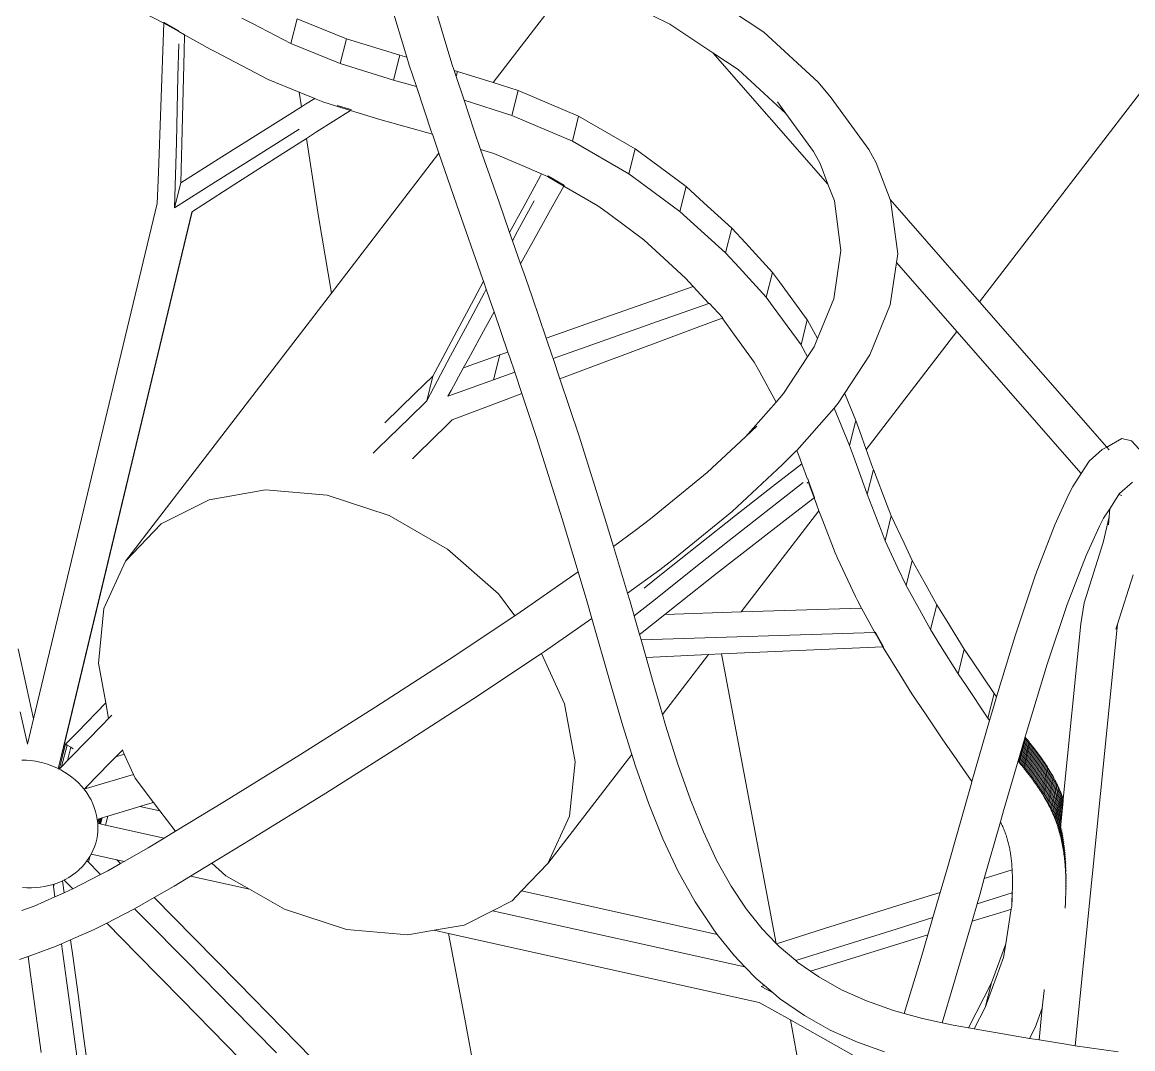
# Model space of a CAD drawing. Header units: millimetres. Extents: x 930469 to 1523124, y -120375 to 411163.
# Drawn here: x 1424059.6 to 1424380.1, y -43670.3 to -43374.1 of the extents above; entities that cross this region are included whole.
import ezdxf

# ---------------------------------------------------------------- set-up
doc = ezdxf.new("R2010")
doc.units = ezdxf.units.MM
doc.linetypes.add('HIDDEN', pattern=[0.75, 0.5, -0.25])
doc.layers.add('A-NET KHUAT', color=8, linetype='HIDDEN', lineweight=0)
doc.layers.add('xr', color=8, linetype='Continuous', lineweight=0)

# ---------------------------------------------------------------- blocks, each defined once
blk = doc.blocks.new('zzz')
at = {"layer": 'xr', "ltscale": 3}
for p, q in [((1229944.72, 22731.87), (1229946.53, 22726.85)), ((1229972.98, 22730.51), (1229975.55, 22723.35)), ((1229986.18, 22727.56), (1229986.38, 22730.14)), ((1230059.76, 22730.39), (1230059.7, 22727.82)), ((1230068.92, 22727.24), (1230087.69, 22731.36)), ((1230102.01, 22727.75), (1230123.93, 22732.61)), ((1229936, 22725.4), (1229913.58, 22722.34)), ((1229946.53, 22726.85), (1229936, 22725.4)), ((1229946.53, 22726.85), (1229952.37, 22710.62)), ((1229986.18, 22727.56), (1229986.12, 22724.98)), ((1229986.12, 22724.98), (1229986.21, 22722.41)), ((1230059.5, 22725.24), (1230059.15, 22722.67)), ((1230059.5, 22725.24), (1230059.7, 22727.82)), ((1230068.92, 22727.24), (1230083.61, 22723.71)), ((1230083.61, 22723.71), (1230102.01, 22727.75)), ((1230380.86, 22652.33), (1230083.61, 22723.71)), ((1229913.58, 22722.34), (1229891.07, 22719.32)), ((1229975.55, 22723.35), (1229980.84, 22711.37)), ((1229986.21, 22722.41), (1229986.45, 22719.86)), ((1229986.45, 22719.86), (1229986.83, 22717.34)), ((1229986.83, 22717.34), (1229987.36, 22714.87)), ((1230057.26, 22715.11), (1230058.03, 22717.6)), ((1230058.66, 22720.12), (1230058.03, 22717.6)), ((1230058.66, 22720.12), (1230059.15, 22722.67)), ((1229986.86, 22712.22), (1229980.84, 22711.37)), ((1229980.84, 22711.37), (1229983.18, 22706.09)), ((1229986.86, 22712.22), (1229988.04, 22712.39)), ((1229988.21, 22711.88), (1229986.86, 22712.22)), ((1229987.36, 22714.87), (1229988.02, 22712.44)), ((1229988.02, 22712.44), (1229988.04, 22712.39)), ((1229988.04, 22712.39), (1229988.21, 22711.88)), ((1229988.21, 22711.88), (1229988.83, 22710.07)), ((1230055.33, 22710.31), (1230056.36, 22712.68)), ((1230056.36, 22712.68), (1230057.26, 22715.11)), ((1229932.61, 22704.68), (1229910.19, 22701.63)), ((1229953.71, 22707.59), (1229932.61, 22704.68)), ((1229952.37, 22710.62), (1229953.71, 22707.59)), ((1229953.71, 22707.59), (1229956.03, 22702.32)), ((1229990.11, 22707.05), (1229983.18, 22706.09)), ((1229983.18, 22706.09), (1229984.68, 22702.7)), ((1229990.58, 22706.09), (1229985.51, 22701.07)), ((1229988.83, 22710.07), (1229989.77, 22707.77)), ((1229989.77, 22707.77), (1229990.11, 22707.05)), ((1229990.11, 22707.05), (1229990.58, 22706.09)), ((1229990.58, 22706.09), (1229990.84, 22705.55)), ((1229990.84, 22705.55), (1229992.04, 22703.42)), ((1230051.49, 22703.65), (1230052.88, 22705.78)), ((1230052.88, 22705.78), (1230054.17, 22708.01)), ((1230054.17, 22708.01), (1230054.61, 22708.9)), ((1230054.61, 22708.9), (1230054.88, 22709.42)), ((1230054.61, 22708.9), (1230061.66, 22702.05)), ((1230068.94, 22705.29), (1230054.61, 22708.9)), ((1230054.88, 22709.42), (1230055.33, 22710.31)), ((1230058.79, 22708.48), (1230054.88, 22709.42)), ((1230068.49, 22704.4), (1230056.01, 22707.54)), ((1230058.79, 22708.48), (1230062.57, 22707.57)), ((1230069.2, 22705.81), (1230058.79, 22708.48)), ((1230069.2, 22705.81), (1230062.57, 22707.57)), ((1230376.02, 22632.3), (1230062.57, 22707.57)), ((1230068.49, 22704.4), (1230068.94, 22705.29)), ((1230068.94, 22705.29), (1230069.2, 22705.81)), ((1230068.94, 22705.29), (1230075.98, 22698.44)), ((1230376.14, 22632.11), (1230069.2, 22705.81)), ((1229910.19, 22701.63), (1229887.68, 22698.6)), ((1229946.93, 22701.07), (1229924.51, 22698.02)), ((1229956.03, 22702.32), (1229946.93, 22701.07)), ((1229956.03, 22702.32), (1229962.02, 22688.77)), ((1229984.68, 22702.7), (1229985.51, 22701.07)), ((1229985.51, 22701.07), (1229993.74, 22685.01)), ((1229992.04, 22703.42), (1229993.36, 22701.38)), ((1229994.8, 22699.45), (1229993.36, 22701.38)), ((1229994.8, 22699.45), (1229996.35, 22697.63)), ((1230046.64, 22697.82), (1230048.36, 22699.65)), ((1230048.36, 22699.65), (1230049.97, 22701.59)), ((1230049.97, 22701.59), (1230051.49, 22703.65)), ((1230067.21, 22702.17), (1230059.55, 22704.1)), ((1230061.66, 22702.05), (1230079.96, 22684.18)), ((1230066.35, 22700.86), (1230067.21, 22702.17)), ((1230067.21, 22702.17), (1230068.49, 22704.4)), ((1230075.98, 22698.44), (1230092.75, 22682.07)), ((1229902, 22694.99), (1229879.41, 22691.98)), ((1229924.51, 22698.02), (1229902, 22694.99)), ((1230000.83, 22692.07), (1229994.73, 22685.99)), ((1229996.35, 22697.63), (1229996.6, 22697.38)), ((1229996.6, 22697.38), (1229998.01, 22695.93)), ((1229998.01, 22695.93), (1229999.75, 22694.35)), ((1229999.75, 22694.35), (1230001.59, 22692.9)), ((1230000.83, 22692.07), (1230001.64, 22692.88)), ((1230004.15, 22691.23), (1230000.83, 22692.07)), ((1230001.59, 22692.9), (1230001.64, 22692.88)), ((1230003.52, 22691.6), (1230001.64, 22692.88)), ((1230038.61, 22691.55), (1230038.92, 22691.72)), ((1230038.92, 22691.72), (1230040.96, 22693.05)), ((1230042.94, 22694.51), (1230040.96, 22693.05)), ((1230044.83, 22696.1), (1230042.94, 22694.51)), ((1230043.34, 22693.33), (1230043.04, 22694.34)), ((1230043.04, 22694.34), (1230044.33, 22693.08)), ((1230043.34, 22693.33), (1230051.54, 22666.08)), ((1230044.33, 22693.08), (1230043.34, 22693.33)), ((1230044.33, 22693.08), (1230058.01, 22679.78)), ((1230044.83, 22696.1), (1230046.64, 22697.82)), ((1229962.02, 22688.77), (1229965.75, 22681.49)), ((1229994.73, 22685.99), (1229993.74, 22685.01)), ((1230005.5, 22690.45), (1230002.2, 22675.58)), ((1230003.52, 22691.6), (1230004.15, 22691.23)), ((1230004.15, 22691.23), (1230005.5, 22690.45)), ((1230005.5, 22690.45), (1230005.52, 22690.43)), ((1230005.52, 22690.43), (1230007.6, 22689.41)), ((1230007.6, 22689.41), (1230009.73, 22688.54)), ((1230011.92, 22687.83), (1230009.73, 22688.54)), ((1230011.92, 22687.83), (1230014.15, 22687.27)), ((1230014.15, 22687.27), (1230016.41, 22686.88)), ((1230018.69, 22686.64), (1230016.41, 22686.88)), ((1230018.69, 22686.64), (1230020.99, 22686.57)), ((1230020.99, 22686.57), (1230023.3, 22686.66)), ((1230022.33, 22682.15), (1230023.04, 22685.35)), ((1230026.36, 22684.41), (1230023.02, 22685.25)), ((1230023.04, 22685.35), (1230023.19, 22686.02)), ((1230023.04, 22685.35), (1230024.05, 22684.93)), ((1230026.26, 22684.74), (1230023.08, 22685.54)), ((1230023.19, 22686.02), (1230023.33, 22686.67)), ((1230026.1, 22685.29), (1230023.19, 22686.02)), ((1230026.1, 22685.28), (1230023.19, 22686.02)), ((1230023.3, 22686.66), (1230023.33, 22686.67)), ((1230023.33, 22686.67), (1230025.61, 22686.91)), ((1230025.88, 22686.02), (1230023.33, 22686.67)), ((1230025.88, 22686.01), (1230023.33, 22686.65)), ((1230025.61, 22686.91), (1230027.9, 22687.33)), ((1230025.88, 22686.02), (1230025.61, 22686.91)), ((1230026.1, 22685.29), (1230025.88, 22686.02)), ((1230026.1, 22685.29), (1230026.44, 22684.17)), ((1230027.9, 22687.33), (1230030.18, 22687.9)), ((1230030.18, 22687.9), (1230032.43, 22688.63)), ((1230032.43, 22688.63), (1230034.64, 22689.51)), ((1230034.64, 22689.51), (1230036.81, 22690.54)), ((1230036.81, 22690.54), (1230038.61, 22691.55)), ((1230115.79, 22686.3), (1230092.75, 22682.07)), ((1230147.24, 22683.06), (1230115.79, 22686.3)), ((1229965.75, 22681.49), (1229947.71, 22663.66)), ((1229965.75, 22681.49), (1229973.63, 22666.13)), ((1229993.74, 22685.01), (1229995.89, 22680.83)), ((1229995.89, 22680.83), (1230000.09, 22673.48)), ((1230022.33, 22682.15), (1230014.83, 22648.26)), ((1230027.44, 22680.87), (1230022.33, 22682.15)), ((1230026.43, 22684.18), (1230022.97, 22685.05)), ((1230026.24, 22684.22), (1230022.97, 22685.04)), ((1230026.38, 22684.37), (1230023.01, 22685.21)), ((1230024.05, 22684.93), (1230023.01, 22685.2)), ((1230024.1, 22684.92), (1230023.01, 22685.19)), ((1230024.05, 22684.93), (1230026.24, 22684.22)), ((1230026.24, 22684.22), (1230026.44, 22684.17)), ((1230026.44, 22684.17), (1230027.44, 22680.87)), ((1230027.44, 22680.87), (1230033.06, 22662.3)), ((1230058.01, 22679.78), (1230061.75, 22676.13)), ((1230079.96, 22684.18), (1230083.8, 22680.42)), ((1230092.75, 22682.07), (1230083.8, 22680.42)), ((1230083.8, 22680.42), (1230085.64, 22678.62)), ((1230174.6, 22670.66), (1230147.24, 22683.06)), ((1230002.2, 22675.58), (1230000.09, 22673.48)), ((1230000.09, 22673.48), (1230001.28, 22671.4)), ((1230001.28, 22671.4), (1230002.2, 22675.58)), ((1230061.75, 22676.13), (1230063.18, 22671.39)), ((1230061.75, 22676.13), (1230065.52, 22672.46)), ((1230065.52, 22672.46), (1230063.18, 22671.39)), ((1230065.52, 22672.46), (1230065.75, 22672.24)), ((1229973.63, 22666.13), (1229974.02, 22665.44)), ((1230001.28, 22671.4), (1230009.18, 22657.57)), ((1230051.54, 22666.08), (1230049.35, 22665.08)), ((1230063.18, 22671.39), (1230051.54, 22666.08)), ((1230196.02, 22649.96), (1230174.6, 22670.66)), ((1230174.6, 22670.66), (1230329.29, 22551.76)), ((1230484.97, 22648.52), (1230496.93, 22671.69)), ((1229947.71, 22663.66), (1229921.69, 22638.07)), ((1229968.9, 22660.35), (1229942.97, 22634.74)), ((1229974.02, 22665.44), (1229968.9, 22660.35)), ((1229974.02, 22665.44), (1229980.52, 22654.07)), ((1230033.06, 22662.3), (1230030.53, 22650.86)), ((1230033.06, 22662.3), (1230033.55, 22660.67)), ((1230033.55, 22660.67), (1230035.4, 22654.54)), ((1230049.35, 22665.08), (1230035.4, 22654.54)), ((1229980.52, 22654.07), (1229957.3, 22631.13)), ((1229980.52, 22654.07), (1229987.08, 22642.58)), ((1230009.18, 22657.57), (1230014.83, 22648.26)), ((1230035.4, 22654.54), (1230030.53, 22650.86)), ((1230014.83, 22648.26), (1230018.72, 22641.87)), ((1230030.53, 22650.86), (1230018.89, 22642.06)), ((1230210.03, 22622.36), (1230196.02, 22649.96)), ((1230380.86, 22652.33), (1230398.85, 22651.61)), ((1230436.92, 22650.16), (1230398.85, 22651.61)), ((1230436.92, 22650.16), (1230474.49, 22648.82)), ((1230484.94, 22648.47), (1230474.49, 22648.82)), ((1230480.1, 22639.8), (1230484.94, 22648.47)), ((1230480.6, 22639.79), (1230485.41, 22648.4)), ((1230484.94, 22648.47), (1230484.97, 22648.52)), ((1230485.41, 22648.4), (1230485.16, 22648.47)), ((1230485.41, 22648.4), (1230485.44, 22648.46)), ((1229987.08, 22642.58), (1229992.8, 22633.16)), ((1230018.89, 22642.06), (1230018.72, 22641.87)), ((1230018.72, 22641.87), (1230035.9, 22613.57)), ((1230392.76, 22638.7), (1230378.43, 22642.29)), ((1230378.43, 22642.29), (1230393.45, 22618.67)), ((1230416.38, 22641.29), (1230378.43, 22642.29)), ((1230454.28, 22640.36), (1230416.38, 22641.29)), ((1229921.69, 22638.07), (1229895.58, 22612.5)), ((1229942.97, 22634.74), (1229916.95, 22609.14)), ((1230392.76, 22638.7), (1230407.77, 22615.06)), ((1230430.7, 22637.68), (1230392.76, 22638.7)), ((1230468.6, 22636.75), (1230430.7, 22637.68)), ((1230454.28, 22640.36), (1230473.03, 22639.94)), ((1230468.6, 22636.75), (1230478.28, 22636.54)), ((1230470.06, 22621.8), (1230478.28, 22636.54)), ((1230478.28, 22636.54), (1230480.1, 22639.8)), ((1229957.3, 22631.13), (1229931.28, 22605.53)), ((1229985.24, 22599.01), (1229992.8, 22633.16)), ((1229992.8, 22633.16), (1230000.27, 22620.86)), ((1230376.02, 22632.3), (1230376.14, 22632.11)), ((1230376.14, 22632.11), (1230376.27, 22631.91)), ((1230376.27, 22631.91), (1230391.71, 22608.02)), ((1230215.68, 22589.74), (1230210.03, 22622.36)), ((1230468.34, 22618.72), (1230470.06, 22621.8)), ((1230000.27, 22620.86), (1229993.09, 22612.68)), ((1230000.27, 22620.86), (1230013.72, 22598.73)), ((1230393.45, 22618.67), (1230408.71, 22594.49)), ((1230407.77, 22615.06), (1230423.03, 22590.88)), ((1230452.54, 22588.36), (1230468.34, 22618.72)), ((1229895.58, 22612.5), (1229869.39, 22586.95)), ((1229916.95, 22609.14), (1229890.85, 22583.57)), ((1229993.09, 22612.68), (1229985.24, 22599.01)), ((1230035.9, 22613.57), (1230063.1, 22569.64)), ((1229931.28, 22605.53), (1229905.17, 22579.96)), ((1230391.71, 22608.02), (1230407.02, 22584.15)), ((1230484.76, 22597.43), (1230487.84, 22603.43)), ((1229985.24, 22599.01), (1229973.71, 22578.95)), ((1230013.72, 22598.73), (1230040.74, 22555.09)), ((1230473.21, 22575.12), (1230484.76, 22597.43)), ((1230212.59, 22554.32), (1230215.68, 22589.74)), ((1230408.71, 22594.49), (1230423.85, 22570.34)), ((1230423.03, 22590.88), (1230436.73, 22569.03)), ((1230407.02, 22584.15), (1230418.47, 22566.18)), ((1230445.18, 22570.35), (1230452.54, 22588.36)), ((1229905.17, 22579.96), (1229878.97, 22554.41)), ((1229973.71, 22578.95), (1229962.08, 22543.15)), ((1230445.18, 22570.35), (1230436.73, 22569.03)), ((1230441.51, 22561.36), (1230445.18, 22570.35)), ((1230461.64, 22546.65), (1230473.21, 22575.12)), ((1230487.54, 22571.51), (1230473.21, 22575.12)), ((1230475.96, 22543.04), (1230487.54, 22571.51)), ((1230063.1, 22569.64), (1230090.5, 22526.24)), ((1230418.47, 22566.18), (1230373.46, 22559.16)), ((1230418.47, 22566.18), (1230422.2, 22560.32)), ((1230436.73, 22569.03), (1230438.17, 22566.73)), ((1230438.17, 22566.73), (1230441.51, 22561.36)), ((1230373.46, 22559.16), (1230329.29, 22551.76)), ((1230422.2, 22560.32), (1230434.62, 22540.68)), ((1230439.59, 22556.66), (1230441.22, 22560.64)), ((1230441.22, 22560.64), (1230441.51, 22561.36)), ((1230040.74, 22555.09), (1230067.98, 22511.93)), ((1230200.95, 22518.53), (1230212.59, 22554.32)), ((1230329.29, 22551.76), (1230409.98, 22489.75)), ((1230437.18, 22548.91), (1230439.59, 22556.66)), ((1230434.62, 22540.68), (1230437.18, 22548.91)), ((1230435.08, 22540.57), (1230437.51, 22548.38)), ((1230452.15, 22515.93), (1230461.64, 22546.65)), ((1230475.96, 22543.04), (1230461.64, 22546.65)), ((1229962.08, 22543.15), (1229958.99, 22507.74)), ((1230429.36, 22523.77), (1230434.62, 22540.68)), ((1230434.96, 22540.16), (1230435.08, 22540.57)), ((1230466.47, 22512.32), (1230475.96, 22543.04)), ((1230090.5, 22526.24), (1230117.89, 22483.79)), ((1230236.86, 22527.69), (1230239.92, 22524.58)), ((1230239.92, 22524.58), (1230257.13, 22506.98)), ((1230254.31, 22520.89), (1230271.46, 22503.37)), ((1230420.89, 22493.54), (1230429.36, 22523.77)), ((1230181.58, 22484.8), (1230200.95, 22518.53)), ((1230448.46, 22502.73), (1230452.15, 22515.93)), ((1230466.47, 22512.32), (1230452.15, 22515.93)), ((1230496.53, 22517.6), (1230465.32, 22508.2)), ((1230465.32, 22508.2), (1230466.47, 22512.32)), ((1229958.99, 22507.74), (1229961.63, 22492.49)), ((1230067.98, 22511.93), (1230095.26, 22469.65)), ((1230257.13, 22506.98), (1230267.05, 22496.78)), ((1230460.81, 22506.84), (1230448.46, 22502.73)), ((1230465.32, 22508.2), (1230460.81, 22506.84)), ((1230233.56, 22505.07), (1230236.27, 22502.31)), ((1230236.27, 22502.31), (1230253.49, 22484.71)), ((1230271.46, 22503.37), (1230281.37, 22493.17)), ((1230448.46, 22502.73), (1230422, 22493.93)), ((1230267.05, 22496.78), (1230274.77, 22492.69)), ((1230281.37, 22493.17), (1230267.05, 22496.78)), ((1230281.37, 22493.17), (1230289.1, 22489.08)), ((1230420.89, 22493.54), (1230409.98, 22489.75)), ((1230422, 22493.93), (1230420.89, 22493.54)), ((1229959.77, 22484.13), (1229961.63, 22492.49)), ((1229961.63, 22492.49), (1229964.64, 22475.12)), ((1230274.77, 22492.69), (1230293.04, 22482.97)), ((1230289.1, 22489.08), (1230307.36, 22479.36)), ((1230409.98, 22489.75), (1230380.61, 22479.55)), ((1230496.88, 22492.88), (1230461.52, 22482.23)), ((1229959.77, 22484.13), (1229911.52, 22475.03)), ((1229920.03, 22304.98), (1229959.77, 22484.13)), ((1230117.89, 22483.79), (1230143.11, 22445.84)), ((1230155.78, 22455.42), (1230181.58, 22484.8)), ((1230253.49, 22484.71), (1230256.05, 22482.08)), ((1230256.05, 22482.08), (1230267.93, 22450.94)), ((1230272.3, 22477.56), (1230269.79, 22484.5)), ((1230273.13, 22482.68), (1230269.79, 22484.5)), ((1230286.01, 22475.65), (1230273.13, 22482.68)), ((1230293.04, 22482.97), (1230311.19, 22473.28)), ((1230457.71, 22480.96), (1230454.13, 22479.77)), ((1230457.16, 22479.01), (1230457.71, 22480.96)), ((1230461.52, 22482.23), (1230457.71, 22480.96)), ((1229835.8, 22460.98), (1229911.52, 22475.03)), ((1229964.64, 22475.12), (1229972.89, 22458.86)), ((1230279.23, 22458.2), (1230272.3, 22477.56)), ((1230286.62, 22473.95), (1230286.01, 22475.65)), ((1230291.36, 22472.72), (1230286.01, 22475.65)), ((1230293.55, 22454.6), (1230286.62, 22473.95)), ((1230307.36, 22479.36), (1230325.51, 22469.67)), ((1230380.61, 22479.55), (1230337.13, 22464.33)), ((1230440.51, 22475.24), (1230422.95, 22469.4)), ((1230431.78, 22447.61), (1230440.51, 22475.24)), ((1230454.13, 22479.77), (1230440.51, 22475.24)), ((1230450.67, 22458.47), (1230457.16, 22479.01)), ((1230457.16, 22479.01), (1230454.13, 22479.77)), ((1230095.26, 22469.65), (1230121.25, 22430.55)), ((1230291.36, 22472.72), (1230309.47, 22462.79)), ((1230311.19, 22473.28), (1230329.21, 22463.61)), ((1230325.51, 22469.67), (1230336.12, 22463.98)), ((1230422.95, 22469.4), (1230412.16, 22465.65)), ((1230309.47, 22462.79), (1230318.42, 22457.86)), ((1230331.51, 22462.38), (1230326, 22460.46)), ((1230329.21, 22463.61), (1230331.51, 22462.38)), ((1230336.12, 22463.98), (1230331.51, 22462.38)), ((1230337.13, 22464.33), (1230336.12, 22463.98)), ((1230412.16, 22465.65), (1230381.68, 22455.06)), ((1230409.73, 22458), (1230412.16, 22465.65)), ((1229972.89, 22458.86), (1229940.6, 22313.11)), ((1229972.89, 22458.86), (1229978.65, 22447.52)), ((1230143.11, 22445.84), (1230155.78, 22455.42)), ((1230279.23, 22458.2), (1230283.6, 22446.02)), ((1230293.55, 22454.6), (1230279.23, 22458.2)), ((1230293.55, 22454.6), (1230295.23, 22449.91)), ((1230318.42, 22457.86), (1230295.23, 22449.91)), ((1230326, 22460.46), (1230318.42, 22457.86)), ((1230381.68, 22455.06), (1230364.12, 22448.92)), ((1230402.76, 22441.64), (1230409.73, 22458)), ((1230446.11, 22444), (1230450.67, 22458.47)), ((1230450.67, 22458.47), (1230511.04, 22412.07)), ((1230267.93, 22450.94), (1230271.34, 22441.94)), ((1230292.06, 22448.83), (1230283.6, 22446.02)), ((1230295.23, 22449.91), (1230292.06, 22448.83)), ((1230364.12, 22448.92), (1230359.48, 22447.29)), ((1230364.12, 22448.92), (1230379.21, 22440.76)), ((1229984.29, 22442.07), (1229959.25, 22329.06)), ((1229978.65, 22447.52), (1229984.29, 22442.07)), ((1229984.29, 22442.07), (1230000.07, 22426.82)), ((1230143.11, 22445.84), (1230145.14, 22442.8)), ((1230145.14, 22442.8), (1230168.35, 22409.36)), ((1230271.34, 22441.94), (1230245.84, 22433.47)), ((1230283.6, 22446.02), (1230271.34, 22441.94)), ((1230346.07, 22442.6), (1230338.21, 22439.85)), ((1230359.48, 22447.29), (1230346.07, 22442.6)), ((1230346.07, 22442.6), (1230363.06, 22433.16)), ((1230359.48, 22447.29), (1230364.89, 22444.37)), ((1230364.89, 22444.37), (1230382.55, 22434.79)), ((1230416.98, 22412.71), (1230431.78, 22447.61)), ((1230431.3, 22409.1), (1230446.11, 22444)), ((1230446.11, 22444), (1230431.78, 22447.61)), ((1230327.04, 22435.97), (1230303.14, 22427.77)), ((1230338.21, 22439.85), (1230327.04, 22435.97)), ((1230379.21, 22440.76), (1230396.87, 22431.18)), ((1230398.01, 22430.55), (1230402.76, 22441.64)), ((1230092.27, 22417.31), (1230121.25, 22430.55)), ((1230121.25, 22430.55), (1230122.44, 22428.8)), ((1230245.84, 22433.47), (1230198.92, 22418.58)), ((1230363.06, 22433.16), (1230380.67, 22423.35)), ((1230396.56, 22427.15), (1230398.01, 22430.55)), ((1230396.87, 22431.18), (1230398.01, 22430.55)), ((1230000.07, 22426.82), (1230027.43, 22414.42)), ((1230000.07, 22426.82), (1230063, 22378.45)), ((1230122.44, 22428.76), (1230122.44, 22428.8)), ((1230122.44, 22428.76), (1230141.43, 22401.41)), ((1230291.51, 22423.8), (1230279.7, 22419.88)), ((1230293.01, 22424.3), (1230291.51, 22423.8)), ((1230291.51, 22423.8), (1230299.43, 22401.53)), ((1230303.14, 22427.77), (1230293.01, 22424.3)), ((1230303.14, 22427.77), (1230313.75, 22397.92)), ((1230391, 22417.56), (1230380.67, 22423.35)), ((1230391, 22417.56), (1230396.49, 22426.99)), ((1230391.39, 22417.35), (1230396.94, 22426.87)), ((1230396.49, 22426.99), (1230396.56, 22427.15)), ((1230396.94, 22426.87), (1230396.49, 22426.99)), ((1230396.94, 22426.87), (1230396.97, 22426.92)), ((1230058.88, 22411.18), (1230092.27, 22417.31)), ((1230198.92, 22418.58), (1230168.35, 22409.36)), ((1230279.7, 22419.88), (1230246.6, 22408.88)), ((1230279.7, 22419.88), (1230281.8, 22414.35)), ((1230379.65, 22398.09), (1230391, 22417.56)), ((1230027.43, 22414.42), (1230058.88, 22411.18)), ((1230281.8, 22414.35), (1230295.54, 22377.78)), ((1230398.1, 22380.13), (1230416.98, 22412.71)), ((1230431.3, 22409.1), (1230416.98, 22412.71)), ((1230151.71, 22404.35), (1230141.43, 22401.41)), ((1230168.35, 22409.36), (1230151.71, 22404.35)), ((1230246.6, 22408.88), (1230199.42, 22393.9)), ((1230412.42, 22376.52), (1230431.3, 22409.1)), ((1230508.48, 22405.16), (1230484.45, 22356.48)), ((1230141.43, 22401.41), (1230104.5, 22390.85)), ((1230299.43, 22401.53), (1230312.82, 22363.56)), ((1230313.75, 22397.92), (1230327.14, 22359.95)), ((1230375.65, 22392.68), (1230379.65, 22398.09)), ((1230104.5, 22390.85), (1230079.56, 22383.66)), ((1230199.42, 22393.9), (1230183.08, 22388.98)), ((1230359.87, 22371.49), (1230375.65, 22392.68)), ((1230183.08, 22388.98), (1230156.06, 22380.84)), ((1230183.08, 22388.98), (1230192.32, 22376.38)), ((1230063, 22378.45), (1230056.26, 22376.33)), ((1230079.56, 22383.66), (1230063, 22378.45)), ((1230146.47, 22378.03), (1230142.96, 22377.02)), ((1230151.89, 22379.58), (1230146.47, 22378.03)), ((1230156.06, 22380.84), (1230151.89, 22379.58)), ((1230156.06, 22380.84), (1230169.64, 22362.31)), ((1230295.54, 22377.78), (1230309.16, 22341.24)), ((1230391.13, 22370.66), (1230398.1, 22380.13)), ((1230412.42, 22376.52), (1230398.1, 22380.13)), ((1230056.26, 22376.33), (1230034.56, 22368.66)), ((1230129.18, 22373.08), (1230119.03, 22370.18)), ((1230132.25, 22373.96), (1230129.18, 22373.08)), ((1230129.18, 22373.08), (1230133.5, 22238.13)), ((1230142.96, 22377.02), (1230132.25, 22373.96)), ((1230132.25, 22373.96), (1230133.41, 22372.5)), ((1230133.41, 22372.5), (1230143.84, 22359.32)), ((1230142.96, 22377.02), (1230152.72, 22364.8)), ((1230159.04, 22371.21), (1230167.05, 22361.19)), ((1230192.32, 22376.38), (1230198.99, 22367.64)), ((1230351.43, 22362.19), (1230359.87, 22371.49)), ((1230405.45, 22367.05), (1230412.42, 22376.52)), ((1230034.56, 22368.66), (1230014.34, 22360.47)), ((1230104.52, 22366.03), (1230086.06, 22360.72)), ((1230119.03, 22370.18), (1230104.52, 22366.03)), ((1230119.03, 22370.18), (1230120.68, 22334.11)), ((1230152.72, 22364.8), (1230169.68, 22343.45)), ((1230198.99, 22367.64), (1230225.7, 22334.82)), ((1230376.33, 22350.67), (1230391.13, 22370.66)), ((1230390.66, 22347.06), (1230405.45, 22367.05)), ((1230014.34, 22360.47), (1229995.5, 22351.58)), ((1230079.89, 22358.94), (1230057.38, 22351.85)), ((1230086.06, 22360.72), (1230079.89, 22358.94)), ((1230086.06, 22360.72), (1230120.68, 22334.11)), ((1230143.84, 22359.32), (1230150.45, 22350.96)), ((1230143.84, 22359.32), (1230145.26, 22315.22)), ((1230167.05, 22361.19), (1230184, 22339.84)), ((1230169.64, 22362.31), (1230176.38, 22353.49)), ((1230312.82, 22363.56), (1230323.17, 22333.94)), ((1230327.14, 22359.95), (1230333.08, 22342.96)), ((1230337.89, 22347.36), (1230351.43, 22362.19)), ((1230176.38, 22353.49), (1230203.24, 22320.49)), ((1230484.45, 22356.48), (1230467.94, 22331.68)), ((1229995.5, 22351.58), (1229977.98, 22341.82)), ((1230057.38, 22351.85), (1230036.87, 22344.6)), ((1230150.45, 22350.96), (1230167.38, 22329.43)), ((1230333.08, 22342.96), (1230337.89, 22347.36)), ((1230367.08, 22340.4), (1230376.33, 22350.67)), ((1230390.66, 22347.06), (1230376.33, 22350.67)), ((1230381.4, 22336.79), (1230390.66, 22347.06)), ((1229977.98, 22341.82), (1229961.78, 22331.07)), ((1230036.87, 22344.6), (1230018.33, 22337.1)), ((1230169.68, 22343.45), (1230186.53, 22322.14)), ((1230184, 22339.84), (1230200.85, 22318.53)), ((1230309.16, 22341.24), (1230314.7, 22326.25)), ((1230328.19, 22338.5), (1230333.08, 22342.96)), ((1230352.47, 22324.3), (1230367.08, 22340.4)), ((1230018.33, 22337.1), (1230001.73, 22329.26)), ((1230120.68, 22334.11), (1230121.02, 22326.65)), ((1230225.7, 22334.82), (1230246.33, 22312.73)), ((1230315.14, 22326.14), (1230323.31, 22333.55)), ((1230323.17, 22333.94), (1230328.19, 22338.5)), ((1230323.17, 22333.94), (1230323.31, 22333.55)), ((1230366.79, 22320.69), (1230381.4, 22336.79)), ((1229959.25, 22329.06), (1229947.02, 22319.31)), ((1230121.02, 22326.65), (1229954.06, 22295.13)), ((1229961.78, 22331.07), (1229959.25, 22329.06)), ((1230001.73, 22329.26), (1229987, 22321.06)), ((1230125.18, 22233.56), (1230121.02, 22326.65)), ((1230167.38, 22329.43), (1230184.2, 22307.94)), ((1230467.94, 22331.68), (1230392.01, 22265.17)), ((1230467.94, 22331.68), (1230458.2, 22317.04)), ((1230479.72, 22302.11), (1230498.58, 22330.44)), ((1229987, 22321.06), (1229973.99, 22312.43)), ((1230186.53, 22322.14), (1230203.26, 22300.85)), ((1230203.24, 22320.49), (1230230.23, 22291.58)), ((1230305.6, 22319.52), (1230314.35, 22325.93)), ((1230314.35, 22325.93), (1230314.7, 22326.25)), ((1230314.7, 22326.25), (1230314.84, 22325.87)), ((1230314.84, 22325.87), (1230315.14, 22326.14)), ((1230343.93, 22316.44), (1230352.47, 22324.3)), ((1230366.79, 22320.69), (1230352.47, 22324.3)), ((1230358.25, 22312.83), (1230366.79, 22320.69)), ((1229947.02, 22319.31), (1229940.6, 22313.11)), ((1230145.26, 22315.22), (1230203.58, 22270.4)), ((1230145.26, 22315.22), (1230147.47, 22245.85)), ((1230200.85, 22318.53), (1230217.58, 22297.24)), ((1230289.38, 22307.73), (1230305.6, 22319.52)), ((1230326.89, 22300.86), (1230343.93, 22316.44)), ((1230458.2, 22317.04), (1230432.79, 22289.48)), ((1229940.6, 22313.11), (1229933.84, 22306.6)), ((1229973.99, 22312.43), (1229962.49, 22303.26)), ((1230184.2, 22307.94), (1230200.9, 22286.47)), ((1230246.33, 22312.73), (1230252.42, 22306.21)), ((1230246.33, 22312.73), (1230266.35, 22295.15)), ((1230283.54, 22304.52), (1230289.38, 22307.73)), ((1230341.21, 22297.25), (1230358.25, 22312.83)), ((1229920.03, 22304.98), (1229909.91, 22286.9)), ((1229929.14, 22303.71), (1229925.49, 22296.79)), ((1229929.75, 22301.79), (1229925.49, 22296.79)), ((1229929.14, 22303.71), (1229929.75, 22301.79)), ((1229933.84, 22306.6), (1229929.75, 22301.79)), ((1229962.49, 22303.26), (1229954.06, 22295.13)), ((1230203.26, 22300.85), (1230219.88, 22279.59)), ((1230266.35, 22295.15), (1230283.54, 22304.52)), ((1230321.36, 22296.78), (1230326.89, 22300.86)), ((1230341.21, 22297.25), (1230326.89, 22300.86)), ((1230450.96, 22270.92), (1230479.72, 22302.11)), ((1229925.49, 22296.79), (1229922.32, 22293.07)), ((1229953.8, 22294.88), (1229952.21, 22293.35)), ((1229954.06, 22295.13), (1229953.8, 22294.88)), ((1229953.8, 22294.88), (1229962.56, 22267.17)), ((1230217.58, 22297.24), (1230230.82, 22280.3)), ((1230266.35, 22295.15), (1230271.23, 22290.87)), ((1230299.43, 22280.72), (1230321.36, 22296.78)), ((1230335.68, 22293.17), (1230341.21, 22297.25)), ((1230432.79, 22289.48), (1230439.52, 22294.41)), ((1229922.32, 22293.07), (1229912.43, 22278.82)), ((1229952.21, 22293.35), (1229944.11, 22283.83)), ((1230230.23, 22291.58), (1230238.17, 22283.45)), ((1230271.23, 22290.87), (1230292.52, 22276.92)), ((1230313.76, 22277.11), (1230335.68, 22293.17)), ((1230410.91, 22273.45), (1230432.79, 22289.48)), ((1229909.91, 22286.9), (1229868.76, 22279.27)), ((1229909.91, 22286.9), (1229906.81, 22281.37)), ((1229942.97, 22282.49), (1229937.99, 22275.32)), ((1229944.11, 22283.83), (1229942.97, 22282.49)), ((1229944.11, 22283.83), (1229948.24, 22270.78)), ((1230200.9, 22286.47), (1230211.15, 22273.22)), ((1230230.82, 22280.3), (1230235.5, 22281.99)), ((1230235.5, 22281.99), (1230238.45, 22283.2)), ((1230238.17, 22283.45), (1230238.45, 22283.2)), ((1230238.45, 22283.2), (1230262.93, 22261.7)), ((1229906.81, 22281.37), (1229878.93, 22231.77)), ((1229912.43, 22278.82), (1229904.05, 22263.87)), ((1229937.99, 22275.32), (1229934.66, 22270.51)), ((1229937.99, 22275.32), (1229945.19, 22252.19)), ((1230211.15, 22273.22), (1230219.31, 22276.14)), ((1230211.31, 22273.02), (1230219.27, 22275.87)), ((1230219.27, 22275.87), (1230220.33, 22276.26)), ((1230219.51, 22277.33), (1230220.33, 22276.26)), ((1230220.33, 22276.26), (1230222, 22276.86)), ((1230221.85, 22277.05), (1230230.82, 22280.3)), ((1230292.52, 22276.92), (1230299.23, 22280.61)), ((1230292.52, 22276.92), (1230298.31, 22273.13)), ((1230299.23, 22280.61), (1230299.43, 22280.72)), ((1230313.76, 22277.11), (1230299.43, 22280.72)), ((1230303.01, 22271.21), (1230313.55, 22277)), ((1230313.55, 22277), (1230313.76, 22277.11)), ((1229934.66, 22270.51), (1229927.27, 22257.33)), ((1229948.24, 22270.78), (1229962.32, 22225.92)), ((1230197.91, 22268.21), (1230203.58, 22270.4)), ((1230203.58, 22270.4), (1230207.42, 22271.88)), ((1230207.42, 22271.88), (1230211.15, 22273.22)), ((1230211.15, 22273.22), (1230211.31, 22273.02)), ((1230298.31, 22273.13), (1230303.01, 22271.21)), ((1230303.01, 22271.21), (1230325.85, 22261.88)), ((1230392.01, 22265.17), (1230403.98, 22269.75)), ((1230403.98, 22269.75), (1230410.91, 22273.45)), ((1230441.84, 22263.39), (1230450.96, 22270.92)), ((1229904.05, 22263.87), (1229897.02, 22248.19)), ((1229962.56, 22267.17), (1229976.64, 22222.31)), ((1230179.36, 22261.11), (1230197.91, 22268.21)), ((1230382.43, 22261.5), (1230392.01, 22265.17)), ((1230412.12, 22241.6), (1230441.84, 22263.39)), ((1229927.27, 22257.33), (1229920.82, 22242.96)), ((1230154.27, 22249.38), (1230176.29, 22259.67)), ((1230176.29, 22259.67), (1230179.36, 22261.11)), ((1230241.39, 22252.79), (1230256.34, 22258.96)), ((1230256.34, 22258.96), (1230262.93, 22261.7)), ((1230262.93, 22261.7), (1230265.66, 22259.3)), ((1230265.66, 22259.3), (1230271.3, 22255.61)), ((1230325.85, 22261.88), (1230353.9, 22257.79)), ((1230353.9, 22257.79), (1230382.43, 22261.5)), ((1229945.19, 22252.19), (1229959, 22207.55)), ((1230151.78, 22248.22), (1230154.27, 22249.38)), ((1230213.85, 22242.82), (1230235.09, 22250.49)), ((1230235.09, 22250.49), (1230241.39, 22252.79)), ((1230255.71, 22249.18), (1230241.39, 22252.79)), ((1230255.71, 22249.18), (1230270.66, 22255.35)), ((1230270.66, 22255.35), (1230271.3, 22255.61)), ((1230271.3, 22255.61), (1230293.7, 22240.94)), ((1229897.02, 22248.19), (1229891.45, 22232.48)), ((1229920.82, 22242.96), (1229915.3, 22227.4)), ((1230133.5, 22238.13), (1230147.47, 22245.85)), ((1230147.47, 22245.85), (1230151.78, 22248.22)), ((1230228.18, 22239.21), (1230239.04, 22243.13)), ((1230239.04, 22243.13), (1230249.41, 22246.88)), ((1230239.04, 22243.13), (1230307.12, 22190.81)), ((1230249.41, 22246.88), (1230255.71, 22249.18)), ((1230125.18, 22233.56), (1230131.82, 22237.2)), ((1230125.2, 22233.22), (1230131.75, 22236.81)), ((1230131.75, 22236.81), (1230133.51, 22237.78)), ((1230131.82, 22237.2), (1230133.5, 22238.13)), ((1230133.5, 22238.13), (1230133.51, 22237.78)), ((1230192.4, 22234.56), (1230213.21, 22242.59)), ((1230206.72, 22230.95), (1230227.53, 22238.98)), ((1230213.21, 22242.59), (1230213.85, 22242.82)), ((1230227.53, 22238.98), (1230213.21, 22242.59)), ((1230227.53, 22238.98), (1230228.18, 22239.21)), ((1230293.7, 22240.94), (1230322.41, 22229.21)), ((1230383.19, 22229.37), (1230404.34, 22237.46)), ((1230404.34, 22237.46), (1230412.12, 22241.6)), ((1230109.01, 22223.55), (1230124.68, 22233.29)), ((1230124.68, 22233.29), (1230125.18, 22233.56)), ((1230125.18, 22233.56), (1230125.2, 22233.22)), ((1230170.58, 22224.81), (1230186.37, 22232.25)), ((1230186.37, 22232.25), (1230192.4, 22234.56)), ((1230200.7, 22228.64), (1230186.37, 22232.25)), ((1230200.7, 22228.64), (1230206.72, 22230.95)), ((1229915.3, 22227.4), (1229913.56, 22221.13)), ((1229962.32, 22225.92), (1229968.95, 22204.66)), ((1230160.59, 22220.14), (1230170.58, 22224.81)), ((1230184.9, 22221.2), (1230200.7, 22228.64)), ((1230346.88, 22225.64), (1230307.12, 22190.81)), ((1230322.41, 22229.21), (1230346.88, 22225.64)), ((1230383.19, 22229.37), (1230324.19, 22177.69)), ((1230346.88, 22225.64), (1230351.83, 22224.92)), ((1230351.83, 22224.92), (1230381.75, 22228.82)), ((1230381.75, 22228.82), (1230383.19, 22229.37)), ((1229913.56, 22221.13), (1229910.67, 22210.72)), ((1229945.76, 22211.39), (1229913.56, 22221.13)), ((1229976.64, 22222.31), (1229983.47, 22200.45)), ((1230097.96, 22216.72), (1230109.01, 22223.55)), ((1230148.36, 22213.35), (1230160.59, 22220.14)), ((1230174.91, 22216.53), (1230160.59, 22220.14)), ((1230174.91, 22216.53), (1230184.9, 22221.2)), ((1229959, 22207.55), (1229945.76, 22211.39)), ((1230085.87, 22208.58), (1230097.96, 22216.72)), ((1230135.07, 22206), (1230148.36, 22213.35)), ((1230162.69, 22209.74), (1230174.91, 22216.53)), ((1229910.67, 22210.72), (1229908.22, 22199.32)), ((1229968.95, 22204.66), (1229959, 22207.55)), ((1229983.47, 22200.45), (1229968.95, 22204.66)), ((1230071.49, 22198.95), (1230085.87, 22208.58)), ((1230125.75, 22200.17), (1230135.07, 22206)), ((1230149.39, 22202.39), (1230135.07, 22206)), ((1230149.39, 22202.39), (1230162.69, 22209.74)), ((1229908.22, 22199.32), (1229906.84, 22192.88)), ((1229930.85, 22192.48), (1229908.22, 22199.32)), ((1229997.12, 22196.48), (1229983.47, 22200.45)), ((1230062.45, 22192.56), (1230071.49, 22198.95)), ((1230109.56, 22190.11), (1230125.75, 22200.17)), ((1230140.07, 22196.56), (1230149.39, 22202.39)), ((1229906.84, 22192.88), (1229905.29, 22184.15)), ((1229966.84, 22182.03), (1229930.85, 22192.48)), ((1230045.81, 22182.59), (1229997.12, 22196.48)), ((1230047.54, 22182.09), (1230062.45, 22192.56)), ((1230123.88, 22186.5), (1230140.07, 22196.56)), ((1230083.96, 22172.84), (1230102.78, 22185.51)), ((1230102.78, 22185.51), (1230109.56, 22190.11)), ((1230123.88, 22186.5), (1230109.56, 22190.11)), ((1230117.1, 22181.9), (1230123.88, 22186.5)), ((1230307.12, 22190.81), (1230225.14, 22119.01)), ((1229904.69, 22180.72), (1229901, 22159.82)), ((1229905.29, 22184.15), (1229904.69, 22180.72)), ((1229904.69, 22180.72), (1229917.01, 22174.39)), ((1229931.33, 22170.78), (1229905.29, 22184.15)), ((1229966.84, 22182.03), (1229973.11, 22161.6)), ((1229976.92, 22179.1), (1229966.84, 22182.03)), ((1229976.92, 22179.1), (1229983.21, 22158.81)), ((1229982.07, 22177.61), (1229976.92, 22179.1)), ((1230047.54, 22182.09), (1230045.81, 22182.59)), ((1230082.67, 22171.92), (1230047.54, 22182.09)), ((1230098.29, 22169.23), (1230117.1, 22181.9)), ((1229931.33, 22170.78), (1229917.01, 22174.39)), ((1229945.83, 22163.87), (1229917.01, 22174.39)), ((1229991.42, 22174.94), (1229982.07, 22177.61)), ((1229991.42, 22174.94), (1229996.4, 22158.87)), ((1230024.08, 22165.62), (1229991.42, 22174.94)), ((1230082.67, 22171.92), (1230083.96, 22172.84)), ((1230098.29, 22169.23), (1230083.96, 22172.84)), ((1230324.19, 22177.69), (1230240.37, 22104.28)), ((1230324.19, 22177.69), (1230982.04, 21672.06)), ((1229953.74, 22162.61), (1229931.33, 22170.78)), ((1230090.91, 22169.54), (1230082.67, 22171.92)), ((1230096.38, 22167.87), (1230090.91, 22169.54)), ((1230096.38, 22167.87), (1230098.29, 22169.23)), ((1230131.48, 22157.16), (1230096.38, 22167.87)), ((1229901, 22159.82), (1229899.22, 22148.84)), ((1229945.83, 22163.87), (1229953.74, 22162.61)), ((1229953.74, 22162.61), (1229972.78, 22159.56)), ((1229973.11, 22161.6), (1229973.78, 22159.41)), ((1230004.85, 22159.67), (1230004.11, 22159.56)), ((1230005.6, 22159.78), (1230004.85, 22159.67)), ((1230006.34, 22159.89), (1230005.6, 22159.78)), ((1230007.08, 22160.02), (1230006.34, 22159.89)), ((1230007.81, 22160.15), (1230007.08, 22160.02)), ((1230008.55, 22160.29), (1230007.81, 22160.15)), ((1230009.28, 22160.44), (1230008.55, 22160.29)), ((1230010.02, 22160.6), (1230009.28, 22160.44)), ((1230010.75, 22160.76), (1230010.02, 22160.6)), ((1230011.47, 22160.93), (1230010.75, 22160.76)), ((1230012.2, 22161.11), (1230011.47, 22160.93)), ((1230012.92, 22161.3), (1230012.2, 22161.11)), ((1230013.65, 22161.5), (1230012.92, 22161.3)), ((1230014.37, 22161.71), (1230013.65, 22161.5)), ((1230015.08, 22161.93), (1230014.37, 22161.71)), ((1230015.54, 22162.07), (1230015.08, 22161.93)), ((1230015.8, 22162.15), (1230015.54, 22162.07)), ((1230016.51, 22162.39), (1230015.8, 22162.15)), ((1230017.22, 22162.63), (1230016.51, 22162.39)), ((1230017.92, 22162.89), (1230017.22, 22162.63)), ((1230018.62, 22163.16), (1230017.92, 22162.89)), ((1230019.32, 22163.43), (1230018.62, 22163.16)), ((1230020.02, 22163.72), (1230019.32, 22163.43)), ((1230020.72, 22164.02), (1230020.02, 22163.72)), ((1230021.41, 22164.33), (1230020.72, 22164.02)), ((1230022.1, 22164.64), (1230021.41, 22164.33)), ((1230022.79, 22164.97), (1230022.1, 22164.64)), ((1230023.48, 22165.31), (1230022.79, 22164.97)), ((1230024.08, 22165.62), (1230023.48, 22165.31)), ((1230030.46, 22163.8), (1230024.08, 22165.62)), ((1230059.37, 22155.43), (1230030.46, 22163.8)), ((1229972.78, 22159.56), (1229973.78, 22159.41)), ((1229973.91, 22159.38), (1229973.78, 22159.41)), ((1229973.91, 22159.38), (1229975.51, 22159.12)), ((1229975.62, 22159.12), (1229975.51, 22159.12)), ((1229975.67, 22159.11), (1229975.62, 22159.12)), ((1229975.73, 22159.1), (1229975.67, 22159.11)), ((1229976.05, 22159.05), (1229975.73, 22159.1)), ((1229976.21, 22159.04), (1229976.05, 22159.05)), ((1229976.45, 22159.08), (1229976.21, 22159.04)), ((1229976.69, 22159.02), (1229976.21, 22159.04)), ((1229977.23, 22159.04), (1229976.45, 22159.08)), ((1229976.69, 22159.02), (1229976.45, 22159.08)), ((1229976.69, 22159.02), (1229977.47, 22158.98)), ((1229978.01, 22159.01), (1229977.23, 22159.04)), ((1229977.47, 22158.98), (1229977.23, 22159.04)), ((1229977.47, 22158.98), (1229978.25, 22158.95)), ((1229978.79, 22158.97), (1229978.01, 22159.01)), ((1229978.25, 22158.95), (1229978.01, 22159.01)), ((1229979.04, 22158.91), (1229978.25, 22158.95)), ((1229981.91, 22158.85), (1229978.79, 22158.97)), ((1229979.04, 22158.91), (1229978.79, 22158.97)), ((1229979.33, 22158.9), (1229979.04, 22158.91)), ((1229982.16, 22158.79), (1229979.33, 22158.9)), ((1229982.69, 22158.83), (1229981.91, 22158.85)), ((1229982.16, 22158.79), (1229981.91, 22158.85)), ((1229982.45, 22158.78), (1229982.16, 22158.79)), ((1229982.95, 22158.76), (1229982.45, 22158.78)), ((1229983.21, 22158.81), (1229982.69, 22158.83)), ((1229982.95, 22158.76), (1229982.69, 22158.83)), ((1229983.23, 22158.75), (1229982.95, 22158.76)), ((1229983.21, 22158.81), (1229983.23, 22158.75)), ((1229983.47, 22158.8), (1229983.21, 22158.81)), ((1229984.25, 22158.78), (1229983.47, 22158.8)), ((1229985.03, 22158.76), (1229984.25, 22158.78)), ((1229985.8, 22158.74), (1229985.03, 22158.76)), ((1229986.58, 22158.73), (1229985.8, 22158.74)), ((1229987.36, 22158.72), (1229986.58, 22158.73)), ((1229988.13, 22158.71), (1229987.36, 22158.72)), ((1229988.9, 22158.71), (1229988.13, 22158.71)), ((1229989.68, 22158.7), (1229988.9, 22158.71)), ((1229990.45, 22158.71), (1229989.68, 22158.7)), ((1229991.22, 22158.71), (1229990.45, 22158.71)), ((1229991.99, 22158.72), (1229991.22, 22158.71)), ((1229992.76, 22158.74), (1229991.99, 22158.72)), ((1229993.53, 22158.75), (1229992.76, 22158.74)), ((1229994.29, 22158.78), (1229993.53, 22158.75)), ((1229995.82, 22158.84), (1229994.29, 22158.78)), ((1229996.4, 22158.87), (1229995.82, 22158.84)), ((1229996.58, 22158.88), (1229996.4, 22158.87)), ((1229997.34, 22158.92), (1229996.58, 22158.88)), ((1229998.1, 22158.97), (1229997.34, 22158.92)), ((1229998.85, 22159.02), (1229998.1, 22158.97)), ((1229999.61, 22159.08), (1229998.85, 22159.02)), ((1230000.36, 22159.14), (1229999.61, 22159.08)), ((1230001.11, 22159.22), (1230000.36, 22159.14)), ((1230001.86, 22159.29), (1230001.11, 22159.22)), ((1230002.61, 22159.38), (1230001.86, 22159.29)), ((1230003.36, 22159.47), (1230002.61, 22159.38)), ((1230004.11, 22159.56), (1230003.36, 22159.47)), ((1230056.2, 22152.95), (1230056.88, 22153.49)), ((1230056.88, 22153.49), (1230057.54, 22154.02)), ((1230071.2, 22149.88), (1230056.88, 22153.49)), ((1230057.54, 22154.02), (1230058.2, 22154.55)), ((1230071.87, 22150.41), (1230057.54, 22154.02)), ((1230058.2, 22154.55), (1230058.77, 22155.01)), ((1230072.53, 22150.94), (1230058.2, 22154.55)), ((1230058.77, 22155.01), (1230059.37, 22155.43)), ((1230073.1, 22151.4), (1230058.77, 22155.01)), ((1230073.15, 22151.44), (1230059.37, 22155.43)), ((1230166.64, 22145.38), (1230131.48, 22157.16)), ((1229899.22, 22148.84), (1229898.37, 22143.36)), ((1229899.22, 22148.84), (1229905.57, 22145.58)), ((1230048.12, 22146.76), (1230048.91, 22147.34)), ((1230048.91, 22147.34), (1230049.68, 22147.91)), ((1230063.23, 22143.73), (1230048.91, 22147.34)), ((1230049.68, 22147.91), (1230050.44, 22148.48)), ((1230064, 22144.3), (1230049.68, 22147.91)), ((1230050.44, 22148.48), (1230051.2, 22149.05)), ((1230064.77, 22144.87), (1230050.44, 22148.48)), ((1230051.2, 22149.05), (1230051.94, 22149.62)), ((1230065.52, 22145.44), (1230051.2, 22149.05)), ((1230051.94, 22149.62), (1230052.67, 22150.18)), ((1230066.26, 22146.01), (1230051.94, 22149.62)), ((1230052.67, 22150.18), (1230053.4, 22150.74)), ((1230066.99, 22146.57), (1230052.67, 22150.18)), ((1230053.4, 22150.74), (1230054.11, 22151.3)), ((1230067.72, 22147.13), (1230053.4, 22150.74)), ((1230054.11, 22151.3), (1230054.82, 22151.85)), ((1230068.43, 22147.69), (1230054.11, 22151.3)), ((1230054.82, 22151.85), (1230055.51, 22152.4)), ((1230069.14, 22148.24), (1230054.82, 22151.85)), ((1230055.51, 22152.4), (1230055.93, 22152.73)), ((1230069.84, 22148.79), (1230055.51, 22152.4)), ((1230055.93, 22152.73), (1230056.2, 22152.95)), ((1230070.52, 22149.34), (1230056.2, 22152.95)), ((1230066.99, 22146.57), (1230067.72, 22147.13)), ((1230067.72, 22147.13), (1230068.43, 22147.69)), ((1230068.43, 22147.69), (1230069.14, 22148.24)), ((1230069.14, 22148.24), (1230069.84, 22148.79)), ((1230069.84, 22148.79), (1230070.25, 22149.12)), ((1230070.25, 22149.12), (1230070.52, 22149.34)), ((1230070.52, 22149.34), (1230071.2, 22149.88)), ((1230071.2, 22149.88), (1230071.87, 22150.41)), ((1230071.87, 22150.41), (1230072.53, 22150.94)), ((1230072.53, 22150.94), (1230073.1, 22151.4)), ((1230073.1, 22151.4), (1230073.15, 22151.44)), ((1230075.1, 22150.88), (1230073.15, 22151.44)), ((1230115.08, 22138.69), (1230075.1, 22150.88)), ((1229898.37, 22143.36), (1229895.83, 22127.99)), ((1229898.37, 22143.36), (1229898.33, 22143.36)), ((1229916.71, 22141.52), (1229898.37, 22143.36)), ((1229905.57, 22145.58), (1229916.71, 22141.52)), ((1229916.71, 22141.52), (1229926.89, 22140.49)), ((1229926.89, 22140.49), (1229927.51, 22140.43)), ((1230037.83, 22139.95), (1230038.75, 22140.5)), ((1230038.75, 22140.5), (1230039.67, 22141.06)), ((1230053.08, 22136.89), (1230038.75, 22140.5)), ((1230039.67, 22141.06), (1230040.57, 22141.62)), ((1230053.99, 22137.45), (1230039.67, 22141.06)), ((1230040.57, 22141.62), (1230041.46, 22142.18)), ((1230054.89, 22138.01), (1230040.57, 22141.62)), ((1230041.46, 22142.18), (1230042.33, 22142.75)), ((1230055.78, 22138.57), (1230041.46, 22142.18)), ((1230042.33, 22142.75), (1230043.19, 22143.32)), ((1230056.65, 22139.14), (1230042.33, 22142.75)), ((1230043.19, 22143.32), (1230044.04, 22143.89)), ((1230057.52, 22139.71), (1230043.19, 22143.32)), ((1230044.04, 22143.89), (1230044.88, 22144.46)), ((1230058.37, 22140.28), (1230044.04, 22143.89)), ((1230044.88, 22144.46), (1230045.71, 22145.04)), ((1230059.21, 22140.85), (1230044.88, 22144.46)), ((1230045.71, 22145.04), (1230046.53, 22145.61)), ((1230060.03, 22141.43), (1230045.71, 22145.04)), ((1230046.53, 22145.61), (1230047.33, 22146.19)), ((1230060.85, 22142), (1230046.53, 22145.61)), ((1230047.33, 22146.19), (1230048.12, 22146.76)), ((1230061.65, 22142.58), (1230047.33, 22146.19)), ((1230062.45, 22143.15), (1230048.12, 22146.76)), ((1230058.37, 22140.28), (1230059.21, 22140.85)), ((1230059.21, 22140.85), (1230060.03, 22141.43)), ((1230060.03, 22141.43), (1230060.85, 22142)), ((1230060.85, 22142), (1230061.65, 22142.58)), ((1230061.65, 22142.58), (1230062.45, 22143.15)), ((1230062.45, 22143.15), (1230063.23, 22143.73)), ((1230063.23, 22143.73), (1230064, 22144.3)), ((1230064, 22144.3), (1230064.77, 22144.87)), ((1230064.77, 22144.87), (1230065.52, 22145.44)), ((1230065.52, 22145.44), (1230066.26, 22146.01)), ((1230066.26, 22146.01), (1230066.99, 22146.57)), ((1230195.58, 22134.21), (1230166.64, 22145.38)), ((1230024.68, 22133.67), (1230025.72, 22134.06)), ((1230025.72, 22134.06), (1230026.76, 22134.47)), ((1230040.04, 22130.45), (1230025.72, 22134.06)), ((1230026.76, 22134.47), (1230027.8, 22134.9)), ((1230041.08, 22130.86), (1230026.76, 22134.47)), ((1230027.8, 22134.9), (1230028.85, 22135.35)), ((1230042.13, 22131.29), (1230027.8, 22134.9)), ((1230028.85, 22135.35), (1230029.9, 22135.82)), ((1230043.17, 22131.74), (1230028.85, 22135.35)), ((1230029.9, 22135.82), (1230030.94, 22136.3)), ((1230044.22, 22132.21), (1230029.9, 22135.82)), ((1230030.94, 22136.3), (1230031.97, 22136.79)), ((1230045.26, 22132.69), (1230030.94, 22136.3)), ((1230031.97, 22136.79), (1230032.45, 22137.03)), ((1230046.29, 22133.18), (1230031.97, 22136.79)), ((1230032.45, 22137.03), (1230032.98, 22137.3)), ((1230032.98, 22137.3), (1230033.98, 22137.81)), ((1230047.31, 22133.69), (1230032.98, 22137.3)), ((1230033.98, 22137.81), (1230034.96, 22138.34)), ((1230048.3, 22134.2), (1230033.98, 22137.81)), ((1230034.96, 22138.34), (1230035.93, 22138.87)), ((1230049.29, 22134.73), (1230034.96, 22138.34)), ((1230035.93, 22138.87), (1230036.89, 22139.41)), ((1230050.26, 22135.26), (1230035.93, 22138.87)), ((1230036.89, 22139.41), (1230037.83, 22139.95)), ((1230051.21, 22135.8), (1230036.89, 22139.41)), ((1230052.15, 22136.34), (1230037.83, 22139.95)), ((1230047.31, 22133.69), (1230048.3, 22134.2)), ((1230048.3, 22134.2), (1230049.29, 22134.73)), ((1230049.29, 22134.73), (1230050.26, 22135.26)), ((1230050.26, 22135.26), (1230051.21, 22135.8)), ((1230051.21, 22135.8), (1230052.15, 22136.34)), ((1230052.15, 22136.34), (1230053.08, 22136.89)), ((1230053.08, 22136.89), (1230053.99, 22137.45)), ((1230053.99, 22137.45), (1230054.89, 22138.01)), ((1230054.89, 22138.01), (1230055.78, 22138.57)), ((1230055.78, 22138.57), (1230056.65, 22139.14)), ((1230056.65, 22139.14), (1230057.52, 22139.71)), ((1230057.52, 22139.71), (1230058.37, 22140.28)), ((1230149.58, 22127.12), (1230115.08, 22138.69)), ((1230212.77, 22126.32), (1230195.58, 22134.21)), ((1229895.83, 22127.99), (1229895.03, 22122.58)), ((1229974.39, 22128.27), (1229975.2, 22128.23)), ((1229975.23, 22128.22), (1229975.2, 22128.23)), ((1229975.23, 22128.22), (1229976.05, 22128.19)), ((1229976.1, 22128.18), (1229976.05, 22128.19)), ((1229976.1, 22128.18), (1229979.28, 22128.07)), ((1229979.52, 22128.01), (1229979.28, 22128.07)), ((1229979.28, 22128.07), (1229980.16, 22128.04)), ((1229980.44, 22127.97), (1229980.16, 22128.04)), ((1229980.16, 22128.04), (1229981, 22128.01)), ((1229981.33, 22127.93), (1229981, 22128.01)), ((1229981, 22128.01), (1229981.85, 22127.99)), ((1229982.22, 22127.89), (1229981.85, 22127.99)), ((1229981.85, 22127.99), (1229982.7, 22127.97)), ((1229982.7, 22127.97), (1229983.56, 22127.95)), ((1229983.12, 22127.86), (1229982.7, 22127.97)), ((1229984.03, 22127.83), (1229983.56, 22127.95)), ((1229983.56, 22127.95), (1229984.42, 22127.93)), ((1229984.94, 22127.8), (1229984.42, 22127.93)), ((1229984.42, 22127.93), (1229985.29, 22127.92)), ((1229985.29, 22127.92), (1229986.16, 22127.91)), ((1229985.85, 22127.78), (1229985.29, 22127.92)), ((1229986.16, 22127.91), (1229987.04, 22127.9)), ((1229986.77, 22127.76), (1229986.16, 22127.91)), ((1229987.7, 22127.74), (1229987.04, 22127.9)), ((1229987.04, 22127.9), (1229987.92, 22127.9)), ((1229987.92, 22127.9), (1229988.81, 22127.91)), ((1229988.63, 22127.72), (1229987.92, 22127.9)), ((1229989.57, 22127.71), (1229988.81, 22127.91)), ((1229988.81, 22127.91), (1229989.7, 22127.91)), ((1229989.7, 22127.91), (1229990.59, 22127.93)), ((1229990.52, 22127.71), (1229989.7, 22127.91)), ((1229990.59, 22127.93), (1229991.49, 22127.94)), ((1229991.47, 22127.7), (1229990.59, 22127.93)), ((1229991.49, 22127.94), (1229992.39, 22127.97)), ((1229992.42, 22127.71), (1229991.49, 22127.94)), ((1229992.39, 22127.97), (1229993.33, 22127.99)), ((1229993.39, 22127.71), (1229992.39, 22127.97)), ((1229993.33, 22127.99), (1229995.09, 22128.06)), ((1229994.4, 22127.73), (1229993.33, 22127.99)), ((1229995.09, 22128.06), (1229996.04, 22128.11)), ((1229996.27, 22127.77), (1229995.09, 22128.06)), ((1229996.04, 22128.11), (1229996.97, 22128.16)), ((1229997.3, 22127.8), (1229996.04, 22128.11)), ((1229996.97, 22128.16), (1229997.9, 22128.22)), ((1229998.29, 22127.83), (1229996.97, 22128.16)), ((1229997.9, 22128.22), (1229998.84, 22128.29)), ((1229999.3, 22127.87), (1229997.9, 22128.22)), ((1229998.84, 22128.29), (1229999.78, 22128.36)), ((1230000.3, 22127.92), (1229998.84, 22128.29)), ((1229999.78, 22128.36), (1230000.72, 22128.45)), ((1230001.32, 22127.98), (1229999.78, 22128.36)), ((1230000.72, 22128.45), (1230001.67, 22128.53)), ((1230002.34, 22128.04), (1230000.72, 22128.45)), ((1230001.67, 22128.53), (1230002.63, 22128.63)), ((1230003.37, 22128.11), (1230001.67, 22128.53)), ((1230002.63, 22128.63), (1230003.59, 22128.74)), ((1230004.4, 22128.19), (1230002.63, 22128.63)), ((1230003.59, 22128.74), (1230004.55, 22128.86)), ((1230005.44, 22128.27), (1230003.59, 22128.74)), ((1230004.55, 22128.86), (1230005.52, 22128.98)), ((1230006.49, 22128.37), (1230004.55, 22128.86)), ((1230005.52, 22128.98), (1230006.49, 22129.12)), ((1230007.54, 22128.47), (1230005.52, 22128.98)), ((1230006.49, 22129.12), (1230007.47, 22129.26)), ((1230008.61, 22128.58), (1230006.49, 22129.12)), ((1230007.47, 22129.26), (1230008.45, 22129.42)), ((1230009.68, 22128.71), (1230007.47, 22129.26)), ((1230008.45, 22129.42), (1230009.44, 22129.58)), ((1230010.75, 22128.84), (1230008.45, 22129.42)), ((1230009.44, 22129.58), (1230010.24, 22129.73)), ((1230011.83, 22128.98), (1230009.44, 22129.58)), ((1230010.24, 22129.73), (1230010.43, 22129.76)), ((1230010.43, 22129.76), (1230011.43, 22129.95)), ((1230012.92, 22129.13), (1230010.43, 22129.76)), ((1230011.43, 22129.95), (1230012.42, 22130.16)), ((1230014.02, 22129.3), (1230011.43, 22129.95)), ((1230012.42, 22130.16), (1230013.42, 22130.37)), ((1230015.13, 22129.47), (1230012.42, 22130.16)), ((1230013.42, 22130.37), (1230014.43, 22130.6)), ((1230016.24, 22129.66), (1230013.42, 22130.37)), ((1230014.43, 22130.6), (1230015.44, 22130.84)), ((1230017.35, 22129.86), (1230014.43, 22130.6)), ((1230015.44, 22130.84), (1230016.45, 22131.1)), ((1230018.48, 22130.07), (1230015.44, 22130.84)), ((1230016.45, 22131.1), (1230017.47, 22131.36)), ((1230019.61, 22130.3), (1230016.45, 22131.1)), ((1230017.47, 22131.36), (1230017.52, 22131.38)), ((1230017.52, 22131.38), (1230018.49, 22131.65)), ((1230020.75, 22130.54), (1230017.52, 22131.38)), ((1230017.52, 22131.38), (1230020.91, 22131.04)), ((1230018.49, 22131.65), (1230019.51, 22131.95)), ((1230020.91, 22131.04), (1230018.49, 22131.65)), ((1230019.51, 22131.95), (1230020.54, 22132.26)), ((1230024.58, 22130.67), (1230019.51, 22131.95)), ((1230020.54, 22132.26), (1230021.57, 22132.59)), ((1230028.36, 22130.29), (1230020.54, 22132.26)), ((1230021.9, 22130.79), (1230020.91, 22131.04)), ((1230024.58, 22130.67), (1230020.91, 22131.04)), ((1230021.57, 22132.59), (1230022.6, 22132.93)), ((1230032.24, 22129.9), (1230021.57, 22132.59)), ((1230022.6, 22132.93), (1230023.64, 22133.29)), ((1230036.23, 22129.5), (1230022.6, 22132.93)), ((1230023.64, 22133.29), (1230024.68, 22133.67)), ((1230037.96, 22129.68), (1230023.64, 22133.29)), ((1230028.36, 22130.29), (1230024.58, 22130.67)), ((1230039, 22130.06), (1230024.68, 22133.67)), ((1230032.24, 22129.9), (1230028.36, 22130.29)), ((1230036.23, 22129.5), (1230032.24, 22129.9)), ((1230037.16, 22129.4), (1230036.23, 22129.5)), ((1230037.16, 22129.4), (1230037.96, 22129.68)), ((1230138.39, 22119.22), (1230037.16, 22129.4)), ((1230037.96, 22129.68), (1230039, 22130.06)), ((1230039, 22130.06), (1230040.04, 22130.45)), ((1230040.04, 22130.45), (1230041.08, 22130.86)), ((1230041.08, 22130.86), (1230042.13, 22131.29)), ((1230042.13, 22131.29), (1230043.17, 22131.74)), ((1230043.17, 22131.74), (1230044.22, 22132.21)), ((1230044.22, 22132.21), (1230045.26, 22132.69)), ((1230045.26, 22132.69), (1230046.29, 22133.18)), ((1230046.29, 22133.18), (1230046.77, 22133.42)), ((1230046.77, 22133.42), (1230047.31, 22133.69)), ((1229895.03, 22122.58), (1229891.38, 22097.74)), ((1230138.13, 22098.13), (1229895.03, 22122.58)), ((1230177.91, 22116.19), (1230149.58, 22127.12)), ((1230217.67, 22123.77), (1230212.77, 22126.32)), ((1230225.14, 22119.01), (1230217.67, 22123.77)), ((1230138.39, 22119.22), (1230150.51, 22117.38)), ((1230150.51, 22117.38), (1230185.27, 22106.36)), ((1230194.72, 22108.48), (1230177.91, 22116.19)), ((1230232.21, 22114.5), (1230225.14, 22119.01)), ((1230199.36, 22106.06), (1230194.72, 22108.48)), ((1230238.93, 22106.84), (1230232.21, 22114.5)), ((1230185.27, 22106.36), (1230200.17, 22102.95)), ((1230200.17, 22102.95), (1230195.45, 22103.34)), ((1230204.83, 22102.57), (1230199.36, 22106.06)), ((1230204.83, 22102.57), (1230200.17, 22102.95)), ((1230212.97, 22097.38), (1230204.83, 22102.57)), ((1230238.83, 22102.92), (1230240.37, 22104.28)), ((1230238.93, 22106.84), (1230240.37, 22104.28)), ((1230240.37, 22104.28), (1230245.32, 22095.52)), ((1230135.27, 22099.03), (1230138.13, 22098.13)), ((1230138.13, 22098.13), (1230166.71, 22089.06)), ((1230212.52, 22095.57), (1230212.97, 22097.38)), ((1230213.62, 22096.97), (1230212.97, 22097.38)), ((1230220.21, 22089.46), (1230213.62, 22096.97)), ((1230243.96, 22090.05), (1230245.32, 22095.52)), ((1230243.96, 22090.05), (1230234.61, 22081.4))]:
    blk.add_line(p, q, dxfattribs=at)

msp = doc.modelspace()

# ---------------------------------------------------------------- block references
at = {"layer": 'A-NET KHUAT', "xscale": 0.5, "yscale": 0.5, "zscale": 0.5, "rotation": 90}
msp.add_blockref('zzz', (1435424.69, -658616.87), dxfattribs=at)

doc.saveas('drawing.dxf')
